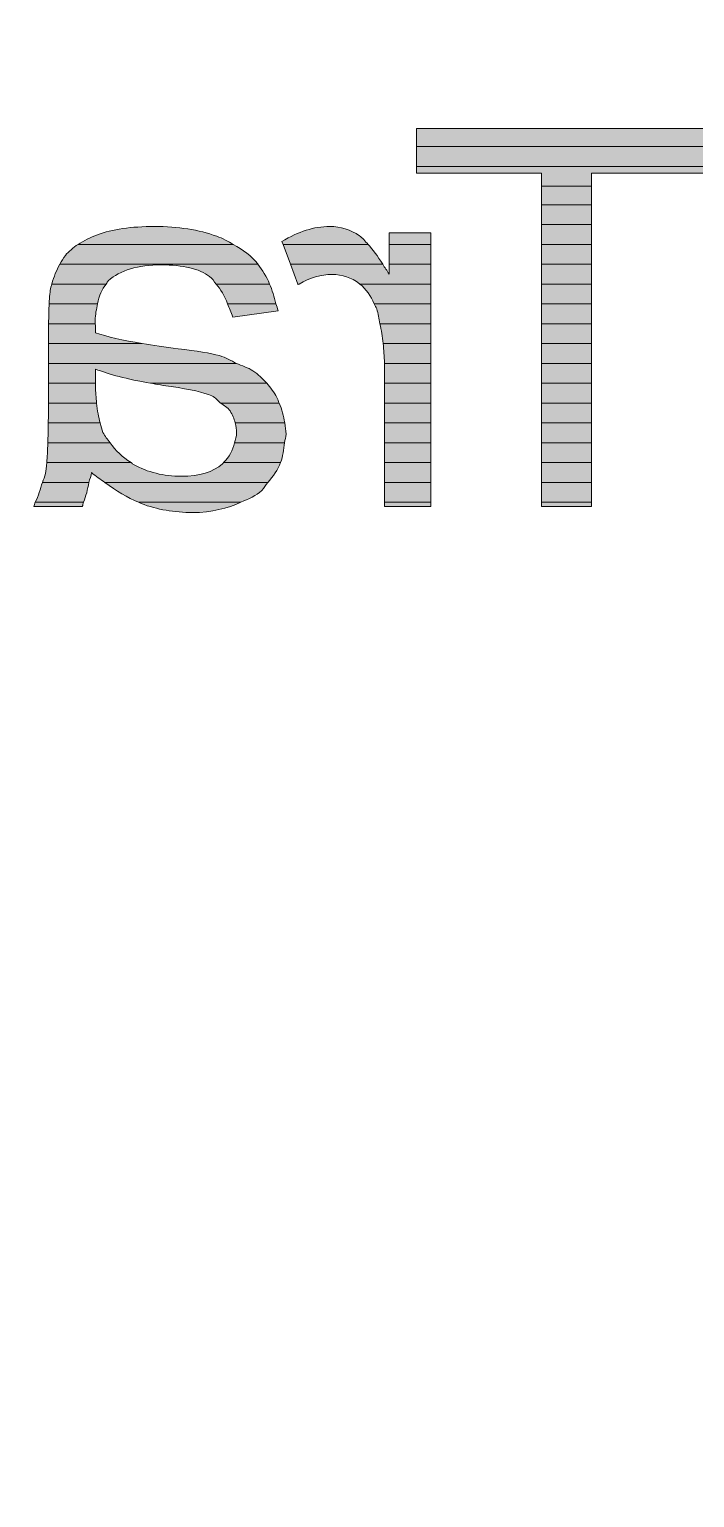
# Model space of a CAD drawing. Header units: inches. Extents: x -50 to 261, y -80 to 218.
# Drawn here: x 219.42 to 223.77, y -27.07 to -17.45 of the extents above; entities that cross this region are included whole.
import ezdxf

# ---------------------------------------------------------------- set-up
doc = ezdxf.new("R2010")
doc.units = ezdxf.units.IN
doc.header["$MEASUREMENT"] = 0
doc.layers.add('CUT', color=7, linetype='Continuous')
doc.layers.add('Sculpture', color=7, linetype='Continuous')

# ---------------------------------------------------------------- blocks, each defined once
blk = doc.blocks.new('block 2')
at = {"layer": 'Sculpture', "true_color": 0x231815}
h = blk.add_hatch(color=250, dxfattribs=at)
h.dxf.hatch_style = 2
h.paths.add_polyline_path([(221.9497, -18.1019), (223.9114, -18.1019), (223.9114, -18.2197), (221.9497, -18.2197)])
h = blk.add_hatch(color=250, dxfattribs=at)
h.dxf.hatch_style = 2
h.paths.add_polyline_path([(221.9497, -18.3496), (221.9497, -18.2197), (223.9114, -18.2197), (223.9114, -18.3496)])
h = blk.add_hatch(color=250, dxfattribs=at)
h.dxf.hatch_style = 2
h.paths.add_polyline_path([(223.0956, -18.3941), (223.0956, -18.4795), (222.7683, -18.4795), (222.7683, -18.3941), (221.9497, -18.3941), (221.9497, -18.3496), (223.9114, -18.3496), (223.9114, -18.3941)])
h = blk.add_hatch(color=250, dxfattribs=at)
h.dxf.hatch_style = 2
h.paths.add_polyline_path([(222.7683, -18.6008), (222.7683, -18.4795), (223.0956, -18.4795), (223.0956, -18.6008)])
h = blk.add_hatch(color=250, dxfattribs=at)
h.dxf.hatch_style = 2
h.paths.add_polyline_path([(222.7683, -18.7307), (222.7683, -18.6008), (223.0956, -18.6008), (223.0956, -18.7307)])
h = blk.add_hatch(color=250, dxfattribs=at)
h.dxf.hatch_style = 2
edge = h.paths.add_edge_path()
edge.add_spline(control_points=[(219.8623, -18.7975), (219.9578, -18.7613), (220.0825, -18.7434), (220.2358, -18.7434), (220.3898, -18.7434), (220.5252, -18.7644), (220.642, -18.8068), (220.6833, -18.8216), (220.7164, -18.8412), (220.7505, -18.8605), (220.7505, -18.8605), (219.7359, -18.8605), (219.7359, -18.8605), (219.7714, -18.8371), (219.8134, -18.8161), (219.8623, -18.7975)], knot_values=[0, 0, 0, 0, 1, 1, 1, 2, 2, 2, 3, 3, 3, 4, 4, 4, 5, 5, 5, 5], degree=3, periodic=1)
h = blk.add_hatch(color=250, dxfattribs=at)
h.dxf.hatch_style = 2
edge = h.paths.add_edge_path()
edge.add_spline(control_points=[(221.0692, -18.8416), (221.1753, -18.7761), (221.2793, -18.7434), (221.382, -18.7434), (221.453, -18.7434), (221.5177, -18.7637), (221.577, -18.8044), (221.5949, -18.8164), (221.6138, -18.8406), (221.6328, -18.8605), (221.6328, -18.8605), (221.0761, -18.8605), (221.0761, -18.8605), (221.0761, -18.8605), (221.0692, -18.8416), (221.0692, -18.8416)], knot_values=[0, 0, 0, 0, 1, 1, 1, 2, 2, 2, 3, 3, 3, 4, 4, 4, 5, 5, 5, 5], degree=3, periodic=1)
h = blk.add_hatch(color=250, dxfattribs=at)
h.dxf.hatch_style = 2
h.paths.add_polyline_path([(223.0956, -18.8605), (222.7683, -18.8605), (222.7683, -18.7307), (223.0956, -18.7307)])
h = blk.add_hatch(color=250, dxfattribs=at)
h.dxf.hatch_style = 2
h.paths.add_polyline_path([(221.7702, -18.7841), (222.0434, -18.7841), (222.0434, -18.8605), (221.7702, -18.8605)])
h = blk.add_hatch(color=250, dxfattribs=at)
h.dxf.hatch_style = 2
edge = h.paths.add_edge_path()
edge.add_spline(control_points=[(220.9124, -18.9904), (220.9124, -18.9904), (219.616, -18.9904), (219.616, -18.9904), (219.6277, -18.9708), (219.6377, -18.9501), (219.6519, -18.9332), (219.6732, -18.907), (219.7018, -18.8826), (219.7359, -18.8605), (219.7359, -18.8605), (220.7505, -18.8605), (220.7505, -18.8605), (220.8142, -18.8964), (220.87, -18.9367), (220.9107, -18.9873), (220.9114, -18.9883), (220.9117, -18.9894), (220.9124, -18.9904)], knot_values=[0, 0, 0, 0, 1, 1, 1, 2, 2, 2, 3, 3, 3, 4, 4, 4, 5, 5, 5, 6, 6, 6, 6], degree=3, periodic=1)
h = blk.add_hatch(color=250, dxfattribs=at)
h.dxf.hatch_style = 2
edge = h.paths.add_edge_path()
edge.add_spline(control_points=[(221.1246, -18.9904), (221.1246, -18.9904), (221.0761, -18.8605), (221.0761, -18.8605), (221.0761, -18.8605), (221.6328, -18.8605), (221.6328, -18.8605), (221.6634, -18.8933), (221.6955, -18.9367), (221.7286, -18.9904), (221.7286, -18.9904), (221.1246, -18.9904), (221.1246, -18.9904)], knot_values=[0, 0, 0, 0, 1, 1, 1, 2, 2, 2, 3, 3, 3, 4, 4, 4, 4], degree=3, periodic=1)
h = blk.add_hatch(color=250, dxfattribs=at)
h.dxf.hatch_style = 2
h.paths.add_polyline_path([(221.7702, -18.9904), (221.7702, -18.8605), (222.0434, -18.8605), (222.0434, -18.9904)])
h = blk.add_hatch(color=250, dxfattribs=at)
h.dxf.hatch_style = 2
h.paths.add_polyline_path([(223.0956, -18.9904), (222.7683, -18.9904), (222.7683, -18.8605), (223.0956, -18.8605)])
h = blk.add_hatch(color=250, dxfattribs=at)
h.dxf.hatch_style = 2
edge = h.paths.add_edge_path()
edge.add_spline(control_points=[(220.6385, -19.1203), (220.6244, -19.1038), (220.6123, -19.0821), (220.5958, -19.0703), (220.5276, -19.0197), (220.4222, -18.9949), (220.2792, -18.9949), (220.1259, -18.9949), (220.0112, -19.0297), (219.933, -19.0982), (219.9271, -19.1038), (219.9247, -19.1141), (219.9195, -19.1203), (219.9195, -19.1203), (219.5637, -19.1203), (219.5637, -19.1203), (219.5761, -19.0714), (219.594, -19.0287), (219.616, -18.9904), (219.616, -18.9904), (220.9124, -18.9904), (220.9124, -18.9904), (220.9417, -19.028), (220.9672, -19.0714), (220.9886, -19.1203), (220.9886, -19.1203), (220.6385, -19.1203), (220.6385, -19.1203)], knot_values=[0, 0, 0, 0, 1, 1, 1, 2, 2, 2, 3, 3, 3, 4, 4, 4, 5, 5, 5, 6, 6, 6, 7, 7, 7, 8, 8, 8, 9, 9, 9, 9], degree=3, periodic=1)
h = blk.add_hatch(color=250, dxfattribs=at)
h.dxf.hatch_style = 2
edge = h.paths.add_edge_path()
edge.add_spline(control_points=[(221.5784, -19.1203), (221.5773, -19.1196), (221.577, -19.1186), (221.5759, -19.1179), (221.5236, -19.0776), (221.4636, -19.0576), (221.3968, -19.0576), (221.3251, -19.0576), (221.2531, -19.079), (221.1811, -19.1203), (221.1811, -19.1203), (221.1732, -19.1203), (221.1732, -19.1203), (221.1732, -19.1203), (221.1246, -18.9904), (221.1246, -18.9904), (221.1246, -18.9904), (221.7286, -18.9904), (221.7286, -18.9904), (221.7427, -19.0132), (221.7558, -19.0297), (221.7702, -19.0559), (221.7702, -19.0559), (221.7702, -18.9904), (221.7702, -18.9904), (221.7702, -18.9904), (222.0434, -18.9904), (222.0434, -18.9904), (222.0434, -18.9904), (222.0434, -19.1203), (222.0434, -19.1203), (222.0434, -19.1203), (221.5784, -19.1203), (221.5784, -19.1203)], knot_values=[0, 0, 0, 0, 1, 1, 1, 2, 2, 2, 3, 3, 3, 4, 4, 4, 5, 5, 5, 6, 6, 6, 7, 7, 7, 8, 8, 8, 9, 9, 9, 10, 10, 10, 11, 11, 11, 11], degree=3, periodic=1)
h = blk.add_hatch(color=250, dxfattribs=at)
h.dxf.hatch_style = 2
h.paths.add_polyline_path([(222.7683, -19.1203), (222.7683, -18.9904), (223.0956, -18.9904), (223.0956, -19.1203)])
h = blk.add_hatch(color=250, dxfattribs=at)
h.dxf.hatch_style = 2
edge = h.paths.add_edge_path()
edge.add_spline(control_points=[(219.8623, -19.2502), (219.8623, -19.2502), (219.5457, -19.2502), (219.5457, -19.2502), (219.5482, -19.203), (219.5519, -19.1665), (219.5571, -19.1403), (219.5588, -19.133), (219.5616, -19.1275), (219.5637, -19.1203), (219.5637, -19.1203), (219.9195, -19.1203), (219.9195, -19.1203), (219.8916, -19.152), (219.873, -19.1964), (219.8623, -19.2502)], knot_values=[0, 0, 0, 0, 1, 1, 1, 2, 2, 2, 3, 3, 3, 4, 4, 4, 5, 5, 5, 5], degree=3, periodic=1)
h = blk.add_hatch(color=250, dxfattribs=at)
h.dxf.hatch_style = 2
edge = h.paths.add_edge_path()
edge.add_spline(control_points=[(220.7136, -19.2502), (220.693, -19.1975), (220.6682, -19.1541), (220.6385, -19.1203), (220.6385, -19.1203), (220.9886, -19.1203), (220.9886, -19.1203), (221.0058, -19.1589), (221.0178, -19.2044), (221.0299, -19.2502), (221.0299, -19.2502), (220.7136, -19.2502), (220.7136, -19.2502)], knot_values=[0, 0, 0, 0, 1, 1, 1, 2, 2, 2, 3, 3, 3, 4, 4, 4, 4], degree=3, periodic=1)
h = blk.add_hatch(color=250, dxfattribs=at)
h.dxf.hatch_style = 2
edge = h.paths.add_edge_path()
edge.add_spline(control_points=[(221.1732, -19.1203), (221.1732, -19.1203), (221.1811, -19.1203), (221.1811, -19.1203), (221.1787, -19.1217), (221.1767, -19.122), (221.1742, -19.1234), (221.1742, -19.1234), (221.1732, -19.1203), (221.1732, -19.1203)], knot_values=[0, 0, 0, 0, 1, 1, 1, 2, 2, 2, 3, 3, 3, 3], degree=3, periodic=1)
h = blk.add_hatch(color=250, dxfattribs=at)
h.dxf.hatch_style = 2
edge = h.paths.add_edge_path()
edge.add_spline(control_points=[(221.6734, -19.2502), (221.6507, -19.1975), (221.6207, -19.1523), (221.5784, -19.1203), (221.5784, -19.1203), (222.0434, -19.1203), (222.0434, -19.1203), (222.0434, -19.1203), (222.0434, -19.2502), (222.0434, -19.2502), (222.0434, -19.2502), (221.6734, -19.2502), (221.6734, -19.2502)], knot_values=[0, 0, 0, 0, 1, 1, 1, 2, 2, 2, 3, 3, 3, 4, 4, 4, 4], degree=3, periodic=1)
h = blk.add_hatch(color=250, dxfattribs=at)
h.dxf.hatch_style = 2
h.paths.add_polyline_path([(222.7683, -19.2502), (222.7683, -19.1203), (223.0956, -19.1203), (223.0956, -19.2502)])
h = blk.add_hatch(color=250, dxfattribs=at)
h.dxf.hatch_style = 2
edge = h.paths.add_edge_path()
edge.add_spline(control_points=[(219.8479, -19.3801), (219.8479, -19.3801), (219.5423, -19.3801), (219.5423, -19.3801), (219.543, -19.3325), (219.5437, -19.2857), (219.5457, -19.2502), (219.5457, -19.2502), (219.8623, -19.2502), (219.8623, -19.2502), (219.8555, -19.2843), (219.8475, -19.317), (219.8475, -19.3601), (219.8475, -19.3639), (219.8475, -19.3721), (219.8479, -19.3801)], knot_values=[0, 0, 0, 0, 1, 1, 1, 2, 2, 2, 3, 3, 3, 4, 4, 4, 5, 5, 5, 5], degree=3, periodic=1)
h = blk.add_hatch(color=250, dxfattribs=at)
h.dxf.hatch_style = 2
edge = h.paths.add_edge_path()
edge.add_spline(control_points=[(220.7467, -19.3363), (220.7381, -19.3025), (220.725, -19.2784), (220.7136, -19.2502), (220.7136, -19.2502), (221.0299, -19.2502), (221.0299, -19.2502), (221.034, -19.266), (221.0402, -19.2788), (221.0437, -19.2956), (221.0437, -19.2956), (220.7467, -19.3363), (220.7467, -19.3363)], knot_values=[0, 0, 0, 0, 1, 1, 1, 2, 2, 2, 3, 3, 3, 4, 4, 4, 4], degree=3, periodic=1)
h = blk.add_hatch(color=250, dxfattribs=at)
h.dxf.hatch_style = 2
edge = h.paths.add_edge_path()
edge.add_spline(control_points=[(221.7106, -19.3801), (221.7038, -19.3477), (221.6989, -19.3143), (221.6893, -19.2836), (221.6852, -19.2712), (221.6783, -19.2619), (221.6734, -19.2502), (221.6734, -19.2502), (222.0434, -19.2502), (222.0434, -19.2502), (222.0434, -19.2502), (222.0434, -19.3801), (222.0434, -19.3801), (222.0434, -19.3801), (221.7106, -19.3801), (221.7106, -19.3801)], knot_values=[0, 0, 0, 0, 1, 1, 1, 2, 2, 2, 3, 3, 3, 4, 4, 4, 5, 5, 5, 5], degree=3, periodic=1)
h = blk.add_hatch(color=250, dxfattribs=at)
h.dxf.hatch_style = 2
h.paths.add_polyline_path([(222.7683, -19.3801), (222.7683, -19.2502), (223.0956, -19.2502), (223.0956, -19.3801)])
h = blk.add_hatch(color=250, dxfattribs=at)
h.dxf.hatch_style = 2
edge = h.paths.add_edge_path()
edge.add_spline(control_points=[(220.1555, -19.5099), (220.1555, -19.5099), (219.5416, -19.5099), (219.5416, -19.5099), (219.5416, -19.5099), (219.5416, -19.42), (219.5416, -19.42), (219.5416, -19.4042), (219.5423, -19.3945), (219.5423, -19.3801), (219.5423, -19.3801), (219.8479, -19.3801), (219.8479, -19.3801), (219.8482, -19.3942), (219.8482, -19.4121), (219.8489, -19.439), (219.9233, -19.4651), (220.0277, -19.4886), (220.1555, -19.5099)], knot_values=[0, 0, 0, 0, 1, 1, 1, 2, 2, 2, 3, 3, 3, 4, 4, 4, 5, 5, 5, 6, 6, 6, 6], degree=3, periodic=1)
h = blk.add_hatch(color=250, dxfattribs=at)
h.dxf.hatch_style = 2
edge = h.paths.add_edge_path()
edge.add_spline(control_points=[(222.0434, -19.5099), (222.0434, -19.5099), (221.731, -19.5099), (221.731, -19.5099), (221.7265, -19.4651), (221.7196, -19.4221), (221.7106, -19.3801), (221.7106, -19.3801), (222.0434, -19.3801), (222.0434, -19.3801), (222.0434, -19.3801), (222.0434, -19.5099), (222.0434, -19.5099)], knot_values=[0, 0, 0, 0, 1, 1, 1, 2, 2, 2, 3, 3, 3, 4, 4, 4, 4], degree=3, periodic=1)
h = blk.add_hatch(color=250, dxfattribs=at)
h.dxf.hatch_style = 2
h.paths.add_polyline_path([(222.7683, -19.5099), (222.7683, -19.3801), (223.0956, -19.3801), (223.0956, -19.5099)])
h = blk.add_hatch(color=250, dxfattribs=at)
h.dxf.hatch_style = 2
edge = h.paths.add_edge_path()
edge.add_spline(control_points=[(220.6613, -19.5892), (220.7019, -19.6005), (220.735, -19.6229), (220.7715, -19.6398), (220.7715, -19.6398), (219.5416, -19.6398), (219.5416, -19.6398), (219.5416, -19.6398), (219.5416, -19.5099), (219.5416, -19.5099), (219.5416, -19.5099), (220.1555, -19.5099), (220.1555, -19.5099), (220.2265, -19.5216), (220.303, -19.5334), (220.3905, -19.5437), (220.5111, -19.5582), (220.6013, -19.5733), (220.6613, -19.5892)], knot_values=[0, 0, 0, 0, 1, 1, 1, 2, 2, 2, 3, 3, 3, 4, 4, 4, 5, 5, 5, 6, 6, 6, 6], degree=3, periodic=1)
h = blk.add_hatch(color=250, dxfattribs=at)
h.dxf.hatch_style = 2
edge = h.paths.add_edge_path()
edge.add_spline(control_points=[(221.7396, -19.6398), (221.7396, -19.6398), (221.7396, -19.6377), (221.7396, -19.6377), (221.7396, -19.5936), (221.7351, -19.552), (221.731, -19.5099), (221.731, -19.5099), (222.0434, -19.5099), (222.0434, -19.5099), (222.0434, -19.5099), (222.0434, -19.6398), (222.0434, -19.6398), (222.0434, -19.6398), (221.7396, -19.6398), (221.7396, -19.6398)], knot_values=[0, 0, 0, 0, 1, 1, 1, 2, 2, 2, 3, 3, 3, 4, 4, 4, 5, 5, 5, 5], degree=3, periodic=1)
h = blk.add_hatch(color=250, dxfattribs=at)
h.dxf.hatch_style = 2
h.paths.add_polyline_path([(223.0956, -19.5099), (223.0956, -19.6398), (222.7683, -19.6398), (222.7683, -19.5099)])
h = blk.add_hatch(color=250, dxfattribs=at)
h.dxf.hatch_style = 2
edge = h.paths.add_edge_path()
edge.add_spline(control_points=[(220.7715, -19.6398), (220.8073, -19.6563), (220.8473, -19.667), (220.8793, -19.6891), (220.9131, -19.7118), (220.9431, -19.739), (220.9703, -19.7697), (220.9703, -19.7697), (220.2082, -19.7697), (220.2082, -19.7697), (220.0556, -19.7428), (219.935, -19.7118), (219.8489, -19.6767), (219.8489, -19.6767), (219.8489, -19.7697), (219.8489, -19.7697), (219.8489, -19.7697), (219.5416, -19.7697), (219.5416, -19.7697), (219.5416, -19.7697), (219.5416, -19.6398), (219.5416, -19.6398), (219.5416, -19.6398), (220.7715, -19.6398), (220.7715, -19.6398)], knot_values=[0, 0, 0, 0, 1, 1, 1, 2, 2, 2, 3, 3, 3, 4, 4, 4, 5, 5, 5, 6, 6, 6, 7, 7, 7, 8, 8, 8, 8], degree=3, periodic=1)
h = blk.add_hatch(color=250, dxfattribs=at)
h.dxf.hatch_style = 2
h.paths.add_polyline_path([(222.0434, -19.6398), (222.0434, -19.7697), (221.7396, -19.7697), (221.7396, -19.6398)])
h = blk.add_hatch(color=250, dxfattribs=at)
h.dxf.hatch_style = 2
h.paths.add_polyline_path([(223.0956, -19.6398), (223.0956, -19.7697), (222.7683, -19.7697), (222.7683, -19.6398)])
h = blk.add_hatch(color=250, dxfattribs=at)
h.dxf.hatch_style = 2
edge = h.paths.add_edge_path()
edge.add_spline(control_points=[(219.5416, -19.7697), (219.5416, -19.7697), (219.8489, -19.7697), (219.8489, -19.7697), (219.8489, -19.7697), (219.8489, -19.788), (219.8489, -19.788), (219.8489, -19.8303), (219.853, -19.8637), (219.8565, -19.8996), (219.8565, -19.8996), (219.5409, -19.8996), (219.5409, -19.8996), (219.5413, -19.8744), (219.5416, -19.8527), (219.5416, -19.8255), (219.5416, -19.8255), (219.5416, -19.7697), (219.5416, -19.7697)], knot_values=[0, 0, 0, 0, 1, 1, 1, 2, 2, 2, 3, 3, 3, 4, 4, 4, 5, 5, 5, 6, 6, 6, 6], degree=3, periodic=1)
h = blk.add_hatch(color=250, dxfattribs=at)
h.dxf.hatch_style = 2
edge = h.paths.add_edge_path()
edge.add_spline(control_points=[(220.345, -19.7917), (220.2964, -19.7849), (220.2513, -19.7773), (220.2082, -19.7697), (220.2082, -19.7697), (220.9703, -19.7697), (220.9703, -19.7697), (220.9951, -19.7979), (221.0175, -19.8289), (221.0364, -19.8634), (221.0426, -19.8748), (221.0451, -19.8879), (221.0506, -19.8996), (221.0506, -19.8996), (220.6671, -19.8996), (220.6671, -19.8996), (220.6478, -19.8841), (220.6351, -19.8631), (220.6103, -19.8527), (220.5586, -19.8303), (220.4704, -19.8097), (220.345, -19.7917)], knot_values=[0, 0, 0, 0, 1, 1, 1, 2, 2, 2, 3, 3, 3, 4, 4, 4, 5, 5, 5, 6, 6, 6, 7, 7, 7, 7], degree=3, periodic=1)
h = blk.add_hatch(color=250, dxfattribs=at)
h.dxf.hatch_style = 2
h.paths.add_polyline_path([(222.0434, -19.7697), (222.0434, -19.8996), (221.7396, -19.8996), (221.7396, -19.7697)])
h = blk.add_hatch(color=250, dxfattribs=at)
h.dxf.hatch_style = 2
h.paths.add_polyline_path([(223.0956, -19.7697), (223.0956, -19.8996), (222.7683, -19.8996), (222.7683, -19.7697)])
h = blk.add_hatch(color=250, dxfattribs=at)
h.dxf.hatch_style = 2
edge = h.paths.add_edge_path()
edge.add_spline(control_points=[(219.8565, -19.8996), (219.8613, -19.9495), (219.8689, -19.9922), (219.8799, -20.0295), (219.8799, -20.0295), (219.5402, -20.0295), (219.5402, -20.0295), (219.5409, -19.9902), (219.5409, -19.945), (219.5409, -19.8996), (219.5409, -19.8996), (219.8565, -19.8996), (219.8565, -19.8996)], knot_values=[0, 0, 0, 0, 1, 1, 1, 2, 2, 2, 3, 3, 3, 4, 4, 4, 4], degree=3, periodic=1)
h = blk.add_hatch(color=250, dxfattribs=at)
h.dxf.hatch_style = 2
edge = h.paths.add_edge_path()
edge.add_spline(control_points=[(220.6671, -19.8996), (220.6671, -19.8996), (221.0506, -19.8996), (221.0506, -19.8996), (221.0692, -19.9406), (221.0809, -19.984), (221.0874, -20.0295), (221.0874, -20.0295), (220.7632, -20.0295), (220.7632, -20.0295), (220.756, -20.0019), (220.7457, -19.9757), (220.7298, -19.9513), (220.715, -19.9285), (220.6881, -19.9165), (220.6671, -19.8996)], knot_values=[0, 0, 0, 0, 1, 1, 1, 2, 2, 2, 3, 3, 3, 4, 4, 4, 5, 5, 5, 5], degree=3, periodic=1)
h = blk.add_hatch(color=250, dxfattribs=at)
h.dxf.hatch_style = 2
h.paths.add_polyline_path([(222.0434, -19.8996), (222.0434, -20.0295), (221.7396, -20.0295), (221.7396, -19.8996)])
h = blk.add_hatch(color=250, dxfattribs=at)
h.dxf.hatch_style = 2
h.paths.add_polyline_path([(223.0956, -19.8996), (223.0956, -20.0295), (222.7683, -20.0295), (222.7683, -19.8996)])
h = blk.add_hatch(color=250, dxfattribs=at)
h.dxf.hatch_style = 2
edge = h.paths.add_edge_path()
edge.add_spline(control_points=[(219.8799, -20.0295), (219.8861, -20.0501), (219.8899, -20.0749), (219.8978, -20.0918), (219.9099, -20.117), (219.9285, -20.1373), (219.9447, -20.1593), (219.9447, -20.1593), (219.5371, -20.1593), (219.5371, -20.1593), (219.5385, -20.1207), (219.5395, -20.0773), (219.5402, -20.0295), (219.5402, -20.0295), (219.8799, -20.0295), (219.8799, -20.0295)], knot_values=[0, 0, 0, 0, 1, 1, 1, 2, 2, 2, 3, 3, 3, 4, 4, 4, 5, 5, 5, 5], degree=3, periodic=1)
h = blk.add_hatch(color=250, dxfattribs=at)
h.dxf.hatch_style = 2
edge = h.paths.add_edge_path()
edge.add_spline(control_points=[(220.7632, -20.0295), (220.7632, -20.0295), (221.0874, -20.0295), (221.0874, -20.0295), (221.0909, -20.0539), (221.096, -20.0777), (221.096, -20.1035), (221.096, -20.1238), (221.0874, -20.14), (221.0854, -20.1593), (221.0854, -20.1593), (220.7591, -20.1593), (220.7591, -20.1593), (220.7643, -20.1383), (220.7722, -20.1187), (220.7722, -20.0956), (220.7722, -20.0725), (220.7684, -20.0508), (220.7632, -20.0295)], knot_values=[0, 0, 0, 0, 1, 1, 1, 2, 2, 2, 3, 3, 3, 4, 4, 4, 5, 5, 5, 6, 6, 6, 6], degree=3, periodic=1)
h = blk.add_hatch(color=250, dxfattribs=at)
h.dxf.hatch_style = 2
h.paths.add_polyline_path([(222.0434, -20.0295), (222.0434, -20.1593), (221.7396, -20.1593), (221.7396, -20.0295)])
h = blk.add_hatch(color=250, dxfattribs=at)
h.dxf.hatch_style = 2
h.paths.add_polyline_path([(223.0956, -20.0295), (223.0956, -20.1593), (222.7683, -20.1593), (222.7683, -20.0295)])
h = blk.add_hatch(color=250, dxfattribs=at)
h.dxf.hatch_style = 2
edge = h.paths.add_edge_path()
edge.add_spline(control_points=[(219.9447, -20.1593), (219.9812, -20.21), (220.0256, -20.2548), (220.0825, -20.2892), (220.0825, -20.2892), (219.5302, -20.2892), (219.5302, -20.2892), (219.5333, -20.2544), (219.5354, -20.2107), (219.5371, -20.1593), (219.5371, -20.1593), (219.9447, -20.1593), (219.9447, -20.1593)], knot_values=[0, 0, 0, 0, 1, 1, 1, 2, 2, 2, 3, 3, 3, 4, 4, 4, 4], degree=3, periodic=1)
h = blk.add_hatch(color=250, dxfattribs=at)
h.dxf.hatch_style = 2
edge = h.paths.add_edge_path()
edge.add_spline(control_points=[(221.0854, -20.1593), (221.0809, -20.2045), (221.0754, -20.2493), (221.0602, -20.2892), (221.0602, -20.2892), (220.6868, -20.2892), (220.6868, -20.2892), (220.726, -20.2527), (220.7474, -20.2083), (220.7591, -20.1593), (220.7591, -20.1593), (221.0854, -20.1593), (221.0854, -20.1593)], knot_values=[0, 0, 0, 0, 1, 1, 1, 2, 2, 2, 3, 3, 3, 4, 4, 4, 4], degree=3, periodic=1)
h = blk.add_hatch(color=250, dxfattribs=at)
h.dxf.hatch_style = 2
h.paths.add_polyline_path([(222.0434, -20.1593), (222.0434, -20.2892), (221.7396, -20.2892), (221.7396, -20.1593)])
h = blk.add_hatch(color=250, dxfattribs=at)
h.dxf.hatch_style = 2
h.paths.add_polyline_path([(223.0956, -20.1593), (223.0956, -20.2892), (222.7683, -20.2892), (222.7683, -20.1593)])
h = blk.add_hatch(color=250, dxfattribs=at)
h.dxf.hatch_style = 2
edge = h.paths.add_edge_path()
edge.add_spline(control_points=[(219.5302, -20.2892), (219.5302, -20.2892), (220.0825, -20.2892), (220.0825, -20.2892), (220.0887, -20.293), (220.0925, -20.2982), (220.0987, -20.3016), (220.1896, -20.3536), (220.294, -20.3788), (220.4112, -20.3788), (220.529, -20.3788), (220.6189, -20.3523), (220.6802, -20.2975), (220.683, -20.2951), (220.684, -20.2916), (220.6868, -20.2892), (220.6868, -20.2892), (221.0602, -20.2892), (221.0602, -20.2892), (221.042, -20.3374), (221.0106, -20.3788), (220.9765, -20.4191), (220.9765, -20.4191), (219.9102, -20.4191), (219.9102, -20.4191), (219.8813, -20.3981), (219.853, -20.3802), (219.8238, -20.3554), (219.8214, -20.3798), (219.8107, -20.3967), (219.8062, -20.4191), (219.8062, -20.4191), (219.5013, -20.4191), (219.5013, -20.4191), (219.5065, -20.3995), (219.5185, -20.3815), (219.522, -20.3612), (219.5251, -20.3433), (219.5278, -20.3188), (219.5302, -20.2892)], knot_values=[0, 0, 0, 0, 1, 1, 1, 2, 2, 2, 3, 3, 3, 4, 4, 4, 5, 5, 5, 6, 6, 6, 7, 7, 7, 8, 8, 8, 9, 9, 9, 10, 10, 10, 11, 11, 11, 12, 12, 12, 13, 13, 13, 13], degree=3, periodic=1)
h = blk.add_hatch(color=250, dxfattribs=at)
h.dxf.hatch_style = 2
h.paths.add_polyline_path([(222.0434, -20.2892), (222.0434, -20.4191), (221.7396, -20.4191), (221.7396, -20.2892)])
h = blk.add_hatch(color=250, dxfattribs=at)
h.dxf.hatch_style = 2
h.paths.add_polyline_path([(223.0956, -20.2892), (223.0956, -20.4191), (222.7683, -20.4191), (222.7683, -20.2892)])
h = blk.add_hatch(color=250, dxfattribs=at)
h.dxf.hatch_style = 2
edge = h.paths.add_edge_path()
edge.add_spline(control_points=[(219.8062, -20.4191), (219.7972, -20.4649), (219.7876, -20.5104), (219.7704, -20.549), (219.7704, -20.549), (219.4548, -20.549), (219.4548, -20.549), (219.4762, -20.5073), (219.4892, -20.4635), (219.5013, -20.4191), (219.5013, -20.4191), (219.8062, -20.4191), (219.8062, -20.4191)], knot_values=[0, 0, 0, 0, 1, 1, 1, 2, 2, 2, 3, 3, 3, 4, 4, 4, 4], degree=3, periodic=1)
h = blk.add_hatch(color=250, dxfattribs=at)
h.dxf.hatch_style = 2
edge = h.paths.add_edge_path()
edge.add_spline(control_points=[(220.9765, -20.4191), (220.962, -20.436), (220.9548, -20.457), (220.9376, -20.4725), (220.9004, -20.5066), (220.8501, -20.5269), (220.8011, -20.549), (220.8011, -20.549), (220.1307, -20.549), (220.1307, -20.549), (220.0591, -20.52), (219.9853, -20.4746), (219.9102, -20.4191), (219.9102, -20.4191), (220.9765, -20.4191), (220.9765, -20.4191)], knot_values=[0, 0, 0, 0, 1, 1, 1, 2, 2, 2, 3, 3, 3, 4, 4, 4, 5, 5, 5, 5], degree=3, periodic=1)
h = blk.add_hatch(color=250, dxfattribs=at)
h.dxf.hatch_style = 2
h.paths.add_polyline_path([(222.0434, -20.4191), (222.0434, -20.549), (221.7396, -20.549), (221.7396, -20.4191)])
h = blk.add_hatch(color=250, dxfattribs=at)
h.dxf.hatch_style = 2
h.paths.add_polyline_path([(223.0956, -20.4191), (223.0956, -20.549), (222.7683, -20.549), (222.7683, -20.4191)])
h = blk.add_hatch(color=250, dxfattribs=at)
h.dxf.hatch_style = 2
edge = h.paths.add_edge_path()
edge.add_spline(control_points=[(219.7628, -20.5765), (219.7628, -20.5765), (219.4451, -20.5765), (219.4451, -20.5765), (219.45, -20.5679), (219.4507, -20.5579), (219.4548, -20.549), (219.4548, -20.549), (219.7704, -20.549), (219.7704, -20.549), (219.7669, -20.5572), (219.7669, -20.5686), (219.7628, -20.5765)], knot_values=[0, 0, 0, 0, 1, 1, 1, 2, 2, 2, 3, 3, 3, 4, 4, 4, 4], degree=3, periodic=1)
h = blk.add_hatch(color=250, dxfattribs=at)
h.dxf.hatch_style = 2
edge = h.paths.add_edge_path()
edge.add_spline(control_points=[(220.4835, -20.6165), (220.3646, -20.6165), (220.2527, -20.5969), (220.1486, -20.5579), (220.1424, -20.5559), (220.1366, -20.5514), (220.1307, -20.549), (220.1307, -20.549), (220.8011, -20.549), (220.8011, -20.549), (220.7119, -20.5889), (220.611, -20.6165), (220.4835, -20.6165)], knot_values=[0, 0, 0, 0, 1, 1, 1, 2, 2, 2, 3, 3, 3, 4, 4, 4, 4], degree=3, periodic=1)
h = blk.add_hatch(color=250, dxfattribs=at)
h.dxf.hatch_style = 2
h.paths.add_polyline_path([(222.0434, -20.5765), (221.7396, -20.5765), (221.7396, -20.549), (222.0434, -20.549)])
h = blk.add_hatch(color=250, dxfattribs=at)
h.dxf.hatch_style = 2
h.paths.add_polyline_path([(223.0956, -20.5765), (222.7683, -20.5765), (222.7683, -20.549), (223.0956, -20.549)])
at = {"layer": 'Sculpture', "lineweight": 0}
for points in [[(221.9497, -18.1019), (223.9114, -18.1019), (223.9114, -18.2197), (221.9497, -18.2197), (221.9497, -18.1019)], [(221.9497, -18.3496), (221.9497, -18.2197), (223.9114, -18.2197), (223.9114, -18.3496), (221.9497, -18.3496)], [(223.0956, -18.3941), (223.0956, -18.4795), (222.7683, -18.4795), (222.7683, -18.3941), (221.9497, -18.3941), (221.9497, -18.3496), (223.9114, -18.3496), (223.9114, -18.3941), (223.0956, -18.3941)], [(222.7683, -18.6008), (222.7683, -18.4795), (223.0956, -18.4795), (223.0956, -18.6008), (222.7683, -18.6008)], [(222.7683, -18.7307), (222.7683, -18.6008), (223.0956, -18.6008), (223.0956, -18.7307), (222.7683, -18.7307)], [(223.0956, -18.8605), (222.7683, -18.8605), (222.7683, -18.7307), (223.0956, -18.7307), (223.0956, -18.8605)], [(221.7702, -18.7841), (222.0434, -18.7841), (222.0434, -18.8605), (221.7702, -18.8605), (221.7702, -18.7841)], [(221.7702, -18.9904), (221.7702, -18.8605), (222.0434, -18.8605), (222.0434, -18.9904), (221.7702, -18.9904)], [(223.0956, -18.9904), (222.7683, -18.9904), (222.7683, -18.8605), (223.0956, -18.8605), (223.0956, -18.9904)], [(222.7683, -19.1203), (222.7683, -18.9904), (223.0956, -18.9904), (223.0956, -19.1203), (222.7683, -19.1203)], [(222.7683, -19.2502), (222.7683, -19.1203), (223.0956, -19.1203), (223.0956, -19.2502), (222.7683, -19.2502)], [(222.7683, -19.3801), (222.7683, -19.2502), (223.0956, -19.2502), (223.0956, -19.3801), (222.7683, -19.3801)], [(222.7683, -19.5099), (222.7683, -19.3801), (223.0956, -19.3801), (223.0956, -19.5099), (222.7683, -19.5099)], [(223.0956, -19.5099), (223.0956, -19.6398), (222.7683, -19.6398), (222.7683, -19.5099), (223.0956, -19.5099)], [(222.0434, -19.6398), (222.0434, -19.7697), (221.7396, -19.7697), (221.7396, -19.6398), (222.0434, -19.6398)], [(223.0956, -19.6398), (223.0956, -19.7697), (222.7683, -19.7697), (222.7683, -19.6398), (223.0956, -19.6398)], [(222.0434, -19.7697), (222.0434, -19.8996), (221.7396, -19.8996), (221.7396, -19.7697), (222.0434, -19.7697)], [(223.0956, -19.7697), (223.0956, -19.8996), (222.7683, -19.8996), (222.7683, -19.7697), (223.0956, -19.7697)], [(222.0434, -19.8996), (222.0434, -20.0295), (221.7396, -20.0295), (221.7396, -19.8996), (222.0434, -19.8996)], [(223.0956, -19.8996), (223.0956, -20.0295), (222.7683, -20.0295), (222.7683, -19.8996), (223.0956, -19.8996)], [(222.0434, -20.0295), (222.0434, -20.1593), (221.7396, -20.1593), (221.7396, -20.0295), (222.0434, -20.0295)], [(223.0956, -20.0295), (223.0956, -20.1593), (222.7683, -20.1593), (222.7683, -20.0295), (223.0956, -20.0295)], [(222.0434, -20.1593), (222.0434, -20.2892), (221.7396, -20.2892), (221.7396, -20.1593), (222.0434, -20.1593)], [(223.0956, -20.1593), (223.0956, -20.2892), (222.7683, -20.2892), (222.7683, -20.1593), (223.0956, -20.1593)], [(222.0434, -20.2892), (222.0434, -20.4191), (221.7396, -20.4191), (221.7396, -20.2892), (222.0434, -20.2892)], [(223.0956, -20.2892), (223.0956, -20.4191), (222.7683, -20.4191), (222.7683, -20.2892), (223.0956, -20.2892)], [(222.0434, -20.4191), (222.0434, -20.549), (221.7396, -20.549), (221.7396, -20.4191), (222.0434, -20.4191)], [(223.0956, -20.4191), (223.0956, -20.549), (222.7683, -20.549), (222.7683, -20.4191), (223.0956, -20.4191)], [(222.0434, -20.5765), (221.7396, -20.5765), (221.7396, -20.549), (222.0434, -20.549), (222.0434, -20.5765)], [(223.0956, -20.5765), (222.7683, -20.5765), (222.7683, -20.549), (223.0956, -20.549), (223.0956, -20.5765)]]:
    blk.add_lwpolyline(points, dxfattribs=at)
for points, knots in [([(219.8623, -18.7975), (219.9578, -18.7613), (220.0825, -18.7434), (220.2358, -18.7434), (220.3898, -18.7434), (220.5252, -18.7644), (220.642, -18.8068), (220.6833, -18.8216), (220.7164, -18.8412), (220.7505, -18.8605), (220.7505, -18.8605), (219.7359, -18.8605), (219.7359, -18.8605), (219.7714, -18.8371), (219.8134, -18.8161), (219.8623, -18.7975)], [0, 0, 0, 0, 1, 1, 1, 2, 2, 2, 3, 3, 3, 4, 4, 4, 5, 5, 5, 5]), ([(221.0692, -18.8416), (221.1753, -18.7761), (221.2793, -18.7434), (221.382, -18.7434), (221.453, -18.7434), (221.5177, -18.7637), (221.577, -18.8044), (221.5949, -18.8164), (221.6138, -18.8406), (221.6328, -18.8605), (221.6328, -18.8605), (221.0761, -18.8605), (221.0761, -18.8605), (221.0761, -18.8605), (221.0692, -18.8416), (221.0692, -18.8416)], [0, 0, 0, 0, 1, 1, 1, 2, 2, 2, 3, 3, 3, 4, 4, 4, 5, 5, 5, 5]), ([(220.9124, -18.9904), (220.9124, -18.9904), (219.616, -18.9904), (219.616, -18.9904), (219.6277, -18.9708), (219.6377, -18.9501), (219.6519, -18.9332), (219.6732, -18.907), (219.7018, -18.8826), (219.7359, -18.8605), (219.7359, -18.8605), (220.7505, -18.8605), (220.7505, -18.8605), (220.8142, -18.8964), (220.87, -18.9367), (220.9107, -18.9873), (220.9114, -18.9883), (220.9117, -18.9894), (220.9124, -18.9904)], [0, 0, 0, 0, 1, 1, 1, 2, 2, 2, 3, 3, 3, 4, 4, 4, 5, 5, 5, 6, 6, 6, 6]), ([(221.1246, -18.9904), (221.1246, -18.9904), (221.0761, -18.8605), (221.0761, -18.8605), (221.0761, -18.8605), (221.6328, -18.8605), (221.6328, -18.8605), (221.6634, -18.8933), (221.6955, -18.9367), (221.7286, -18.9904), (221.7286, -18.9904), (221.1246, -18.9904), (221.1246, -18.9904)], [0, 0, 0, 0, 1, 1, 1, 2, 2, 2, 3, 3, 3, 4, 4, 4, 4]), ([(220.6385, -19.1203), (220.6244, -19.1038), (220.6123, -19.0821), (220.5958, -19.0703), (220.5276, -19.0197), (220.4222, -18.9949), (220.2792, -18.9949), (220.1259, -18.9949), (220.0112, -19.0297), (219.933, -19.0982), (219.9271, -19.1038), (219.9247, -19.1141), (219.9195, -19.1203), (219.9195, -19.1203), (219.5637, -19.1203), (219.5637, -19.1203), (219.5761, -19.0714), (219.594, -19.0287), (219.616, -18.9904), (219.616, -18.9904), (220.9124, -18.9904), (220.9124, -18.9904), (220.9417, -19.028), (220.9672, -19.0714), (220.9886, -19.1203), (220.9886, -19.1203), (220.6385, -19.1203), (220.6385, -19.1203)], [0, 0, 0, 0, 1, 1, 1, 2, 2, 2, 3, 3, 3, 4, 4, 4, 5, 5, 5, 6, 6, 6, 7, 7, 7, 8, 8, 8, 9, 9, 9, 9]), ([(221.5784, -19.1203), (221.5773, -19.1196), (221.577, -19.1186), (221.5759, -19.1179), (221.5236, -19.0776), (221.4636, -19.0576), (221.3968, -19.0576), (221.3251, -19.0576), (221.2531, -19.079), (221.1811, -19.1203), (221.1811, -19.1203), (221.1732, -19.1203), (221.1732, -19.1203), (221.1732, -19.1203), (221.1246, -18.9904), (221.1246, -18.9904), (221.1246, -18.9904), (221.7286, -18.9904), (221.7286, -18.9904), (221.7427, -19.0132), (221.7558, -19.0297), (221.7702, -19.0559), (221.7702, -19.0559), (221.7702, -18.9904), (221.7702, -18.9904), (221.7702, -18.9904), (222.0434, -18.9904), (222.0434, -18.9904), (222.0434, -18.9904), (222.0434, -19.1203), (222.0434, -19.1203), (222.0434, -19.1203), (221.5784, -19.1203), (221.5784, -19.1203)], [0, 0, 0, 0, 1, 1, 1, 2, 2, 2, 3, 3, 3, 4, 4, 4, 5, 5, 5, 6, 6, 6, 7, 7, 7, 8, 8, 8, 9, 9, 9, 10, 10, 10, 11, 11, 11, 11]), ([(219.8623, -19.2502), (219.8623, -19.2502), (219.5457, -19.2502), (219.5457, -19.2502), (219.5482, -19.203), (219.5519, -19.1665), (219.5571, -19.1403), (219.5588, -19.133), (219.5616, -19.1275), (219.5637, -19.1203), (219.5637, -19.1203), (219.9195, -19.1203), (219.9195, -19.1203), (219.8916, -19.152), (219.873, -19.1964), (219.8623, -19.2502)], [0, 0, 0, 0, 1, 1, 1, 2, 2, 2, 3, 3, 3, 4, 4, 4, 5, 5, 5, 5]), ([(220.7136, -19.2502), (220.693, -19.1975), (220.6682, -19.1541), (220.6385, -19.1203), (220.6385, -19.1203), (220.9886, -19.1203), (220.9886, -19.1203), (221.0058, -19.1589), (221.0178, -19.2044), (221.0299, -19.2502), (221.0299, -19.2502), (220.7136, -19.2502), (220.7136, -19.2502)], [0, 0, 0, 0, 1, 1, 1, 2, 2, 2, 3, 3, 3, 4, 4, 4, 4]), ([(221.1732, -19.1203), (221.1732, -19.1203), (221.1811, -19.1203), (221.1811, -19.1203), (221.1787, -19.1217), (221.1767, -19.122), (221.1742, -19.1234), (221.1742, -19.1234), (221.1732, -19.1203), (221.1732, -19.1203)], [0, 0, 0, 0, 1, 1, 1, 2, 2, 2, 3, 3, 3, 3]), ([(221.6734, -19.2502), (221.6507, -19.1975), (221.6207, -19.1523), (221.5784, -19.1203), (221.5784, -19.1203), (222.0434, -19.1203), (222.0434, -19.1203), (222.0434, -19.1203), (222.0434, -19.2502), (222.0434, -19.2502), (222.0434, -19.2502), (221.6734, -19.2502), (221.6734, -19.2502)], [0, 0, 0, 0, 1, 1, 1, 2, 2, 2, 3, 3, 3, 4, 4, 4, 4]), ([(219.8479, -19.3801), (219.8479, -19.3801), (219.5423, -19.3801), (219.5423, -19.3801), (219.543, -19.3325), (219.5437, -19.2857), (219.5457, -19.2502), (219.5457, -19.2502), (219.8623, -19.2502), (219.8623, -19.2502), (219.8555, -19.2843), (219.8475, -19.317), (219.8475, -19.3601), (219.8475, -19.3639), (219.8475, -19.3721), (219.8479, -19.3801)], [0, 0, 0, 0, 1, 1, 1, 2, 2, 2, 3, 3, 3, 4, 4, 4, 5, 5, 5, 5]), ([(220.7467, -19.3363), (220.7381, -19.3025), (220.725, -19.2784), (220.7136, -19.2502), (220.7136, -19.2502), (221.0299, -19.2502), (221.0299, -19.2502), (221.034, -19.266), (221.0402, -19.2788), (221.0437, -19.2956), (221.0437, -19.2956), (220.7467, -19.3363), (220.7467, -19.3363)], [0, 0, 0, 0, 1, 1, 1, 2, 2, 2, 3, 3, 3, 4, 4, 4, 4]), ([(221.7106, -19.3801), (221.7038, -19.3477), (221.6989, -19.3143), (221.6893, -19.2836), (221.6852, -19.2712), (221.6783, -19.2619), (221.6734, -19.2502), (221.6734, -19.2502), (222.0434, -19.2502), (222.0434, -19.2502), (222.0434, -19.2502), (222.0434, -19.3801), (222.0434, -19.3801), (222.0434, -19.3801), (221.7106, -19.3801), (221.7106, -19.3801)], [0, 0, 0, 0, 1, 1, 1, 2, 2, 2, 3, 3, 3, 4, 4, 4, 5, 5, 5, 5]), ([(220.1555, -19.5099), (220.1555, -19.5099), (219.5416, -19.5099), (219.5416, -19.5099), (219.5416, -19.5099), (219.5416, -19.42), (219.5416, -19.42), (219.5416, -19.4042), (219.5423, -19.3945), (219.5423, -19.3801), (219.5423, -19.3801), (219.8479, -19.3801), (219.8479, -19.3801), (219.8482, -19.3942), (219.8482, -19.4121), (219.8489, -19.439), (219.9233, -19.4651), (220.0277, -19.4886), (220.1555, -19.5099)], [0, 0, 0, 0, 1, 1, 1, 2, 2, 2, 3, 3, 3, 4, 4, 4, 5, 5, 5, 6, 6, 6, 6]), ([(222.0434, -19.5099), (222.0434, -19.5099), (221.731, -19.5099), (221.731, -19.5099), (221.7265, -19.4651), (221.7196, -19.4221), (221.7106, -19.3801), (221.7106, -19.3801), (222.0434, -19.3801), (222.0434, -19.3801), (222.0434, -19.3801), (222.0434, -19.5099), (222.0434, -19.5099)], [0, 0, 0, 0, 1, 1, 1, 2, 2, 2, 3, 3, 3, 4, 4, 4, 4]), ([(220.6613, -19.5892), (220.7019, -19.6005), (220.735, -19.6229), (220.7715, -19.6398), (220.7715, -19.6398), (219.5416, -19.6398), (219.5416, -19.6398), (219.5416, -19.6398), (219.5416, -19.5099), (219.5416, -19.5099), (219.5416, -19.5099), (220.1555, -19.5099), (220.1555, -19.5099), (220.2265, -19.5216), (220.303, -19.5334), (220.3905, -19.5437), (220.5111, -19.5582), (220.6013, -19.5733), (220.6613, -19.5892)], [0, 0, 0, 0, 1, 1, 1, 2, 2, 2, 3, 3, 3, 4, 4, 4, 5, 5, 5, 6, 6, 6, 6]), ([(221.7396, -19.6398), (221.7396, -19.6398), (221.7396, -19.6377), (221.7396, -19.6377), (221.7396, -19.5936), (221.7351, -19.552), (221.731, -19.5099), (221.731, -19.5099), (222.0434, -19.5099), (222.0434, -19.5099), (222.0434, -19.5099), (222.0434, -19.6398), (222.0434, -19.6398), (222.0434, -19.6398), (221.7396, -19.6398), (221.7396, -19.6398)], [0, 0, 0, 0, 1, 1, 1, 2, 2, 2, 3, 3, 3, 4, 4, 4, 5, 5, 5, 5]), ([(220.7715, -19.6398), (220.8073, -19.6563), (220.8473, -19.667), (220.8793, -19.6891), (220.9131, -19.7118), (220.9431, -19.739), (220.9703, -19.7697), (220.9703, -19.7697), (220.2082, -19.7697), (220.2082, -19.7697), (220.0556, -19.7428), (219.935, -19.7118), (219.8489, -19.6767), (219.8489, -19.6767), (219.8489, -19.7697), (219.8489, -19.7697), (219.8489, -19.7697), (219.5416, -19.7697), (219.5416, -19.7697), (219.5416, -19.7697), (219.5416, -19.6398), (219.5416, -19.6398), (219.5416, -19.6398), (220.7715, -19.6398), (220.7715, -19.6398)], [0, 0, 0, 0, 1, 1, 1, 2, 2, 2, 3, 3, 3, 4, 4, 4, 5, 5, 5, 6, 6, 6, 7, 7, 7, 8, 8, 8, 8]), ([(219.5416, -19.7697), (219.5416, -19.7697), (219.8489, -19.7697), (219.8489, -19.7697), (219.8489, -19.7697), (219.8489, -19.788), (219.8489, -19.788), (219.8489, -19.8303), (219.853, -19.8637), (219.8565, -19.8996), (219.8565, -19.8996), (219.5409, -19.8996), (219.5409, -19.8996), (219.5413, -19.8744), (219.5416, -19.8527), (219.5416, -19.8255), (219.5416, -19.8255), (219.5416, -19.7697), (219.5416, -19.7697)], [0, 0, 0, 0, 1, 1, 1, 2, 2, 2, 3, 3, 3, 4, 4, 4, 5, 5, 5, 6, 6, 6, 6]), ([(220.345, -19.7917), (220.2964, -19.7849), (220.2513, -19.7773), (220.2082, -19.7697), (220.2082, -19.7697), (220.9703, -19.7697), (220.9703, -19.7697), (220.9951, -19.7979), (221.0175, -19.8289), (221.0364, -19.8634), (221.0426, -19.8748), (221.0451, -19.8879), (221.0506, -19.8996), (221.0506, -19.8996), (220.6671, -19.8996), (220.6671, -19.8996), (220.6478, -19.8841), (220.6351, -19.8631), (220.6103, -19.8527), (220.5586, -19.8303), (220.4704, -19.8097), (220.345, -19.7917)], [0, 0, 0, 0, 1, 1, 1, 2, 2, 2, 3, 3, 3, 4, 4, 4, 5, 5, 5, 6, 6, 6, 7, 7, 7, 7]), ([(219.8565, -19.8996), (219.8613, -19.9495), (219.8689, -19.9922), (219.8799, -20.0295), (219.8799, -20.0295), (219.5402, -20.0295), (219.5402, -20.0295), (219.5409, -19.9902), (219.5409, -19.945), (219.5409, -19.8996), (219.5409, -19.8996), (219.8565, -19.8996), (219.8565, -19.8996)], [0, 0, 0, 0, 1, 1, 1, 2, 2, 2, 3, 3, 3, 4, 4, 4, 4]), ([(220.6671, -19.8996), (220.6671, -19.8996), (221.0506, -19.8996), (221.0506, -19.8996), (221.0692, -19.9406), (221.0809, -19.984), (221.0874, -20.0295), (221.0874, -20.0295), (220.7632, -20.0295), (220.7632, -20.0295), (220.756, -20.0019), (220.7457, -19.9757), (220.7298, -19.9513), (220.715, -19.9285), (220.6881, -19.9165), (220.6671, -19.8996)], [0, 0, 0, 0, 1, 1, 1, 2, 2, 2, 3, 3, 3, 4, 4, 4, 5, 5, 5, 5]), ([(219.8799, -20.0295), (219.8861, -20.0501), (219.8899, -20.0749), (219.8978, -20.0918), (219.9099, -20.117), (219.9285, -20.1373), (219.9447, -20.1593), (219.9447, -20.1593), (219.5371, -20.1593), (219.5371, -20.1593), (219.5385, -20.1207), (219.5395, -20.0773), (219.5402, -20.0295), (219.5402, -20.0295), (219.8799, -20.0295), (219.8799, -20.0295)], [0, 0, 0, 0, 1, 1, 1, 2, 2, 2, 3, 3, 3, 4, 4, 4, 5, 5, 5, 5]), ([(220.7632, -20.0295), (220.7632, -20.0295), (221.0874, -20.0295), (221.0874, -20.0295), (221.0909, -20.0539), (221.096, -20.0777), (221.096, -20.1035), (221.096, -20.1238), (221.0874, -20.14), (221.0854, -20.1593), (221.0854, -20.1593), (220.7591, -20.1593), (220.7591, -20.1593), (220.7643, -20.1383), (220.7722, -20.1187), (220.7722, -20.0956), (220.7722, -20.0725), (220.7684, -20.0508), (220.7632, -20.0295)], [0, 0, 0, 0, 1, 1, 1, 2, 2, 2, 3, 3, 3, 4, 4, 4, 5, 5, 5, 6, 6, 6, 6]), ([(219.9447, -20.1593), (219.9812, -20.21), (220.0256, -20.2548), (220.0825, -20.2892), (220.0825, -20.2892), (219.5302, -20.2892), (219.5302, -20.2892), (219.5333, -20.2544), (219.5354, -20.2107), (219.5371, -20.1593), (219.5371, -20.1593), (219.9447, -20.1593), (219.9447, -20.1593)], [0, 0, 0, 0, 1, 1, 1, 2, 2, 2, 3, 3, 3, 4, 4, 4, 4]), ([(221.0854, -20.1593), (221.0809, -20.2045), (221.0754, -20.2493), (221.0602, -20.2892), (221.0602, -20.2892), (220.6868, -20.2892), (220.6868, -20.2892), (220.726, -20.2527), (220.7474, -20.2083), (220.7591, -20.1593), (220.7591, -20.1593), (221.0854, -20.1593), (221.0854, -20.1593)], [0, 0, 0, 0, 1, 1, 1, 2, 2, 2, 3, 3, 3, 4, 4, 4, 4]), ([(219.5302, -20.2892), (219.5302, -20.2892), (220.0825, -20.2892), (220.0825, -20.2892), (220.0887, -20.293), (220.0925, -20.2982), (220.0987, -20.3016), (220.1896, -20.3536), (220.294, -20.3788), (220.4112, -20.3788), (220.529, -20.3788), (220.6189, -20.3523), (220.6802, -20.2975), (220.683, -20.2951), (220.684, -20.2916), (220.6868, -20.2892), (220.6868, -20.2892), (221.0602, -20.2892), (221.0602, -20.2892), (221.042, -20.3374), (221.0106, -20.3788), (220.9765, -20.4191), (220.9765, -20.4191), (219.9102, -20.4191), (219.9102, -20.4191), (219.8813, -20.3981), (219.853, -20.3802), (219.8238, -20.3554), (219.8214, -20.3798), (219.8107, -20.3967), (219.8062, -20.4191), (219.8062, -20.4191), (219.5013, -20.4191), (219.5013, -20.4191), (219.5065, -20.3995), (219.5185, -20.3815), (219.522, -20.3612), (219.5251, -20.3433), (219.5278, -20.3188), (219.5302, -20.2892)], [0, 0, 0, 0, 1, 1, 1, 2, 2, 2, 3, 3, 3, 4, 4, 4, 5, 5, 5, 6, 6, 6, 7, 7, 7, 8, 8, 8, 9, 9, 9, 10, 10, 10, 11, 11, 11, 12, 12, 12, 13, 13, 13, 13]), ([(219.8062, -20.4191), (219.7972, -20.4649), (219.7876, -20.5104), (219.7704, -20.549), (219.7704, -20.549), (219.4548, -20.549), (219.4548, -20.549), (219.4762, -20.5073), (219.4892, -20.4635), (219.5013, -20.4191), (219.5013, -20.4191), (219.8062, -20.4191), (219.8062, -20.4191)], [0, 0, 0, 0, 1, 1, 1, 2, 2, 2, 3, 3, 3, 4, 4, 4, 4]), ([(220.9765, -20.4191), (220.962, -20.436), (220.9548, -20.457), (220.9376, -20.4725), (220.9004, -20.5066), (220.8501, -20.5269), (220.8011, -20.549), (220.8011, -20.549), (220.1307, -20.549), (220.1307, -20.549), (220.0591, -20.52), (219.9853, -20.4746), (219.9102, -20.4191), (219.9102, -20.4191), (220.9765, -20.4191), (220.9765, -20.4191)], [0, 0, 0, 0, 1, 1, 1, 2, 2, 2, 3, 3, 3, 4, 4, 4, 5, 5, 5, 5]), ([(219.7628, -20.5765), (219.7628, -20.5765), (219.4451, -20.5765), (219.4451, -20.5765), (219.45, -20.5679), (219.4507, -20.5579), (219.4548, -20.549), (219.4548, -20.549), (219.7704, -20.549), (219.7704, -20.549), (219.7669, -20.5572), (219.7669, -20.5686), (219.7628, -20.5765)], [0, 0, 0, 0, 1, 1, 1, 2, 2, 2, 3, 3, 3, 4, 4, 4, 4]), ([(220.4835, -20.6165), (220.3646, -20.6165), (220.2527, -20.5969), (220.1486, -20.5579), (220.1424, -20.5559), (220.1366, -20.5514), (220.1307, -20.549), (220.1307, -20.549), (220.8011, -20.549), (220.8011, -20.549), (220.7119, -20.5889), (220.611, -20.6165), (220.4835, -20.6165)], [0, 0, 0, 0, 1, 1, 1, 2, 2, 2, 3, 3, 3, 4, 4, 4, 4])]:
    blk.add_open_spline(points, degree=3, knots=knots, dxfattribs=at)

msp = doc.modelspace()

# ---------------------------------------------------------------- linework, layer by layer
at = {"layer": 'CUT', "color": 1, "lineweight": 9, "true_color": 0xe60012}
msp.add_open_spline([(258.5281, 37.8792), (258.5281, 37.8792), (-48.2722, 37.8792), (-48.2722, 37.8792), (-49.3722, 37.8792), (-50.2722, 36.9793), (-50.2722, 35.8793), (-50.2722, 35.8793), (-50.2722, -74.2212), (-50.2722, -74.2212), (-50.2722, -75.3212), (-49.3722, -76.2211), (-48.2722, -76.2211), (-48.2722, -76.2211), (258.5281, -76.2211), (258.5281, -76.2211), (259.6281, -76.2211), (260.5279, -75.3212), (260.5279, -74.2212), (260.5279, -74.2212), (260.5279, 35.8793), (260.5279, 35.8793), (260.5279, 36.9793), (259.6281, 37.8792), (258.5281, 37.8792)], degree=3, knots=[0, 0, 0, 0, 1, 1, 1, 2, 2, 2, 3, 3, 3, 4, 4, 4, 5, 5, 5, 6, 6, 6, 7, 7, 7, 8, 8, 8, 8], dxfattribs=at)

# ---------------------------------------------------------------- block references
at = {"layer": 'Sculpture'}
msp.add_blockref('block 2', (0, 0), dxfattribs=at)

doc.saveas('drawing.dxf')
